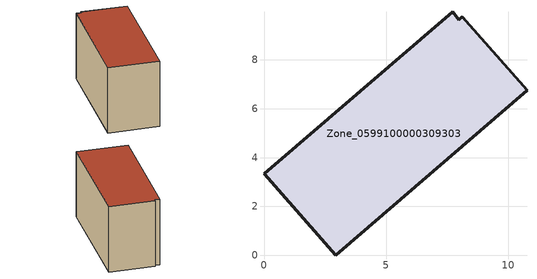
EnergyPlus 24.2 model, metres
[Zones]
Zone_0599100000309303
 floor ground (C_G): 7.72,9.97 7.97,9.65 8.12,9.76 10.76,6.75 2.93,0 0,3.35 z0
 wall outside (C_F): 2.93,0 10.76,6.75 8.12,9.76 7.97,9.65 7.72,9.97 0,3.35 2.93,0 z0:6.08
 roof outside (C_R): 7.97,9.65 7.72,9.97 0,3.35 2.93,0 10.76,6.75 8.12,9.76 z6.08
[BUILDING]
Pand.0599100000309303: North Axis=0; Terrain=City; Loads Convergence Tolerance Value=0.04; Temperature Convergence Tolerance Value=0.4; Solar Distribution=FullExterior; Maximum Number of Warmup Days=25; Minimum Number of Warmup Days=1
[Site:Location]
Rotterdam.The.Hague.AP_ZH_NLD Design_Conditions: Latitude=51.96; Longitude=4.45; Time Zone=1; Elevation=-4.5
[SITE:GROUNDTEMPERATURE:BUILDINGSURFACE]
18, 18, 18, 18, 18, 18, 18, 18, 18, 18, 18, 18
[MATERIAL] Thermal Absorptance=0.9; Solar Absorptance=0.7; Visible Absorptance=0.7
Name | Roughness | Thickness | Conductivity | Density | Specific Heat
G.TI.1946 | MediumSmooth | 0.15 | 1 | 540 | 1210
F.TI.1946 | Rough | 0.3 | 0.857143 | 1920 | 840
R.TI.1946 | MediumRough | 0.2 | 0.1 | 1500 | 1000
[CONSTRUCTION]
C_G: G.TI.1946
C_F: F.TI.1946
C_R: R.TI.1946
[ZONE]
Zone_0599100000309303: Type=1; Multiplier=1; Ceiling Height=Autocalculate; Volume=Autocalculate; Floor Area=autocalculate; Part of Total Floor Area=Yes
[ZONEINFILTRATION:DESIGNFLOWRATE]
Infil_Zone_0599100000309303: Zone or ZoneList or Space or SpaceList=Zone_0599100000309303; Schedule=AlwaysOn; Design Flow Rate Calculation Method=Flow/Area; Flow Rate per Floor Area=0.003; Constant Term Coefficient=1; Temperature Term Coefficient=0; Velocity Term Coefficient=0; Velocity Squared Term Coefficient=0
[HVACTEMPLATE:ZONE:IDEALLOADSAIRSYSTEM]
Zone_0599100000309303: Maximum Heating Supply Air Temperature=50; Minimum Cooling Supply Air Temperature=13; Maximum Heating Supply Air Humidity Ratio=0.0156; Minimum Cooling Supply Air Humidity Ratio=0.0077; Heating Limit=NoLimit; Cooling Limit=NoLimit; Dehumidification Control Type=ConstantSensibleHeatRatio; Cooling Sensible Heat Ratio=0.7; Dehumidification Setpoint=60; Humidification Control Type=None; Humidification Setpoint=30; Outdoor Air Method=None; Outdoor Air Flow Rate per Person=0.00944; Outdoor Air Flow Rate per Zone Floor Area=0; Outdoor Air Flow Rate per Zone=0; Demand Controlled Ventilation Type=None; Outdoor Air Economizer Type=NoEconomizer; Heat Recovery Type=None; Sensible Heat Recovery Effectiveness=0.7; Latent Heat Recovery Effectiveness=0.65
[ZONECONTROL:THERMOSTAT]
ThermostatControl_Zone_0599100000309303: Zone or ZoneList=Zone_0599100000309303; Control Type Schedule=DualSetpointControlType; Control 1=Thermostat_Zone_0599100000309303; Temperature Difference Between Cutout And Setpoint=0
[THERMOSTATSETPOINT:DUALSETPOINT]
Thermostat_Zone_0599100000309303: Heating Setpoint Temperature Schedule=HeatingSetpoint_Zone_0599100000309303; Cooling Setpoint Temperature Schedule=CoolingSetpoint_Zone_0599100000309303
[SCHEDULE:COMPACT]
HeatingSetpoint_Zone_0599100000309303: Through: 12/31, For: AllDays, Until: 24:00, 21
CoolingSetpoint_Zone_0599100000309303: Through: 12/31, For: AllDays, Until: 24:00, 24
DualSetpointControlType: Through: 12/31, For: AllDays, Until: 24:00, 4
AlwaysOn: Through: 12/31, For: AllDays, Until: 24:00, 1
